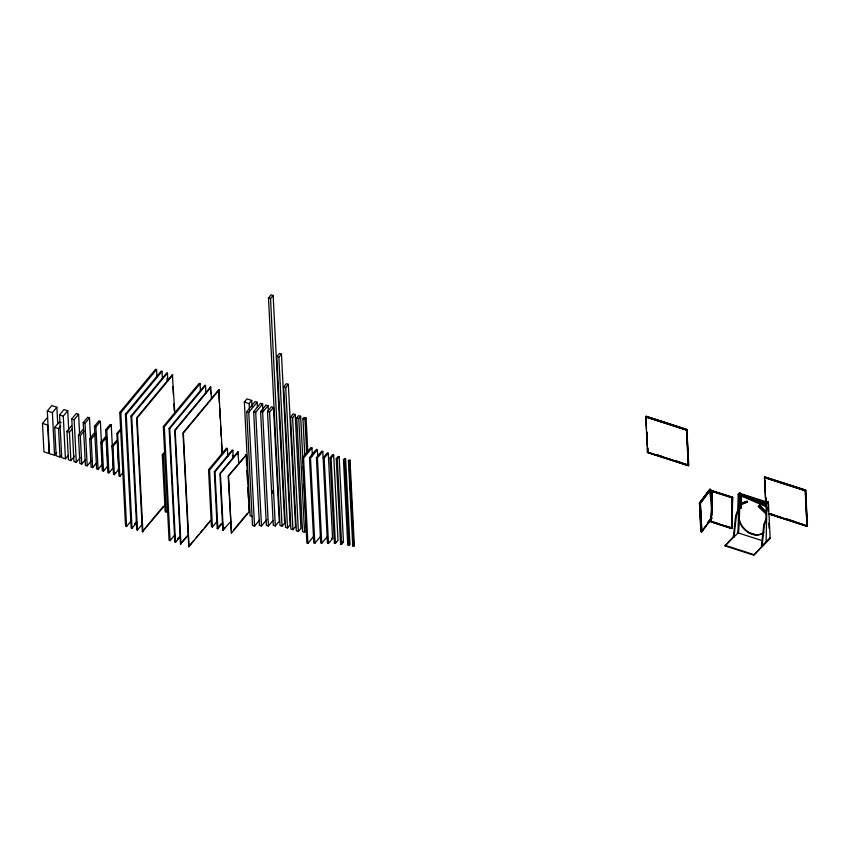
<?xml version="1.0" encoding="UTF-8"?>
<svg xmlns="http://www.w3.org/2000/svg" width="850" height="850" viewBox="0 0 850 850"><rect width="100%" height="100%" fill="white"/><g stroke="black" fill="none" stroke-linecap="round" stroke-linejoin="round"><path stroke-width="1.27" d="M740.584 504.698L741.338 503.211L747.076 501.266L747.437 501.882L740.584 504.698L747.437 501.882M741.327 503.944L741.338 503.211M732.062 527.999L731.531 528.53L711.142 521.932L712.268 490.684L732.657 497.293L732.009 528.041L724.816 525.714M711.875 496.103L711.386 521.688L731.818 528.243L732.551 497.388L712.066 490.886M711.142 521.932L711.875 506.132M765.903 520.572L766.243 503.359L767.741 501.84L768.379 502.042L770.174 538.433L753.737 555.178L725.029 545.881L734.166 535.967M731.531 528.53L732.169 497.781M731.627 528.434L732.36 497.59L711.779 491.172M737.843 511.477L738.172 494.264L739.67 492.745L740.308 492.947L738.809 494.477L738.066 532.854L734.007 536.977L733.369 536.764L735.696 515.642L737.864 509.862L738.501 510.064L736.334 515.844L734.007 536.977M760.899 540.249L738.448 532.971L739.107 516.63A15.661 11.39 44.5 0 0 748.468 532.058A15.661 11.39 44.5 0 0 763.927 532.121M739.532 495.04L738.448 532.971M739.447 517.183L739.883 494.679M741.519 496.241L741.296 507.748L740.552 508.502L739.914 508.289L740.159 495.507L740.903 494.753M740.552 508.502L740.796 495.72M753.737 555.178L770.185 537.827L769.548 537.625M766.137 541.949L766.87 503.572L768.379 502.042M761.441 545.859L763.768 524.737L765.935 518.957L766.572 519.159L764.405 524.939L762.078 546.072L761.441 545.859L763.066 544.213M740.86 495.731L766.222 506.738L766.307 506.164L746.406 497.537M710.685 489.579L700.421 503.338L701.866 531.781L700.878 531.505L699.444 503.062L709.697 489.292L710.685 489.579L711.864 512.847M709.878 489.345L699.529 503.083L701.059 531.548M710.058 489.398L699.709 503.136L701.239 531.601M710.419 489.504L700.071 503.243L701.601 531.707L711.153 519.021M707.37 523.079L710.621 518.872M707.551 523.133L710.802 518.925M706.244 525.332L701.42 531.654L699.89 503.189L710.239 489.451L710.812 497.261M707.731 523.186L710.982 518.978M712.13 518.022L701.781 531.76L700.251 503.285L710.589 489.547L711.907 515.408M56.791 452.604L54.559 455.303L49.459 453.645L47.303 410.986L51.776 405.588L56.865 407.246L57.726 424.054M42.5 423.417L47.685 425.096L49.119 453.539L43.945 451.86L42.5 423.417L46.973 418.019M54.559 455.303L52.403 412.632L56.865 407.246M68.414 455.228L65.439 458.819L61.699 457.608L59.532 414.949L64.005 409.551L67.745 410.763L68.723 430.153M65.439 458.819L63.272 416.16L67.745 410.763M61.487 455.26L59.999 457.056L56.174 455.823L54.729 427.38L59.203 421.983L61.115 422.609M59.999 457.056L58.554 428.623L60.796 425.924M80.038 457.853L76.309 462.347L73.929 461.571L71.772 418.912L76.234 413.514L78.614 414.29L79.603 433.681M76.309 462.347L74.152 419.688L78.614 414.29M74.598 456.089L70.869 460.583L68.404 459.786L66.969 431.343L71.442 425.946M70.869 460.583L69.434 432.14L72.409 428.549M91.651 460.477L87.178 465.874L85.404 465.29L83.236 422.631L87.709 417.233L89.494 417.817L90.536 438.494M87.178 465.874L85.021 423.204L89.494 417.817M85.468 459.616L81.749 464.111L79.879 463.505L78.434 435.062L82.907 429.664M81.749 464.111L80.304 435.668L84.033 431.173M102.531 464.004L98.058 469.391L96.613 468.924L94.456 426.264L98.919 420.867L100.364 421.334L101.543 444.603M98.058 469.391L95.891 426.732L100.364 421.334M89.654 438.696L94.116 433.298L95.646 433.797L91.184 439.184L92.618 467.627L91.088 467.139L89.654 438.696L91.184 439.184M131.559 520.508L126.565 526.522L125.545 526.192L119.786 412.431L155.55 369.283L156.57 369.612L156.974 377.549M112.816 455.887L113.401 467.521L108.927 472.919L107.823 472.558L105.666 429.898L110.139 424.501L111.244 424.862L112.614 452.009M126.565 526.522L120.806 412.76L156.57 369.612M108.927 472.919L106.771 430.249L111.244 424.862M107.217 466.661L103.498 471.155L102.308 470.772L100.863 442.329L105.336 436.932L106.526 437.314L106.654 439.907M136.999 522.272L132.005 528.286L131.155 528.009L125.396 414.248L161.16 371.099L162.01 371.376L162.414 379.312M103.498 471.155L102.053 442.712L106.526 437.314M132.005 528.286L126.246 414.524L162.01 371.376M142.439 524.025L137.445 530.049L136.765 529.826L130.996 416.064L166.77 372.916L167.45 373.139L167.843 381.076M123.526 471.941L119.808 476.436L119.043 476.191L116.875 433.532L121.348 428.134M137.445 530.049L131.676 416.277L167.45 373.139M119.808 476.436L117.64 433.776L121.369 429.282M92.618 467.627L96.348 463.133M118.703 466.703L118.841 469.285L114.368 474.683L113.517 474.406L112.073 445.963L116.546 440.566L117.396 440.842L117.725 447.302M114.368 474.683L112.922 446.239L117.396 440.842M165.336 504.719L142.375 531.643L136.606 417.881L172.369 374.733L174.824 413.259M142.885 531.813L137.116 418.041L172.879 374.892M113.517 474.406L115.005 472.6M268.494 297.967L271.108 294.822L273.147 295.481L284.665 523.016L282.062 526.161L280.022 525.502L268.494 297.967L270.534 298.626L273.147 295.481M175.058 534.597L170.064 540.621L169.086 540.303L163.327 426.541L199.091 383.392L200.069 383.701L200.472 391.638M170.064 540.621L164.305 426.849L200.069 383.701M180.498 536.361L175.504 542.385L174.866 542.173L169.097 428.411L204.871 385.263L205.509 385.464L205.913 393.401M175.504 542.385L169.734 428.612L205.509 385.464M188.424 535.117L180.476 543.989L174.707 430.228L210.471 387.079L211.544 399.139M180.944 544.149L175.174 430.376L210.938 387.228M167.822 510.043L166.196 511.998L165.176 511.668L162.297 454.782L165.548 450.861M166.196 511.998L163.317 455.111L164.942 453.156M211.554 519.69L188.753 546.678L182.994 432.905L218.758 389.757L222.317 453.369M189.093 546.784L183.334 433.022L219.098 389.874M134.481 524.004L136.149 521.996M276.813 356.618L279.427 353.462L281.467 354.131L290.105 524.779L287.502 527.924L285.462 527.266L276.813 356.618L278.853 357.276L281.467 354.131M252.492 516.587L250.123 515.812L244.354 402.05L246.968 398.894L251.717 400.446L252.057 407.054M142.375 531.643L163.168 506.558M249.443 410.199L249.114 403.591L251.717 400.446M259.569 520.019L254.543 526.086L252.503 525.428L246.734 411.655L255.117 401.54L257.157 402.199L257.423 407.49M254.543 526.086L248.774 412.314L257.157 402.199M266.826 519.584L261.471 526.044L259.431 525.385L253.661 411.623L260.557 403.304L262.597 403.962L262.926 410.582M261.471 526.044L255.701 412.282L262.597 403.962M217.292 521.092L212.415 526.979L211.438 526.66L208.558 469.774L226.44 448.205L227.417 448.513L227.821 456.45M212.415 526.979L209.536 470.092L227.417 448.513M273.02 520.423L268.398 526.012L266.358 525.353L260.589 411.581L265.997 405.067L268.037 405.726L268.303 411.017M268.398 526.012L262.629 412.239L268.037 405.726M283.698 386.814L286.301 383.669L288.341 384.328L295.545 526.543L292.931 529.688L290.902 529.029L283.698 386.814L285.728 387.473L288.341 384.328M222.732 522.856L217.855 528.732L217.218 528.53L214.338 471.644L232.22 450.075L232.857 450.277L233.261 458.214M217.855 528.732L214.976 471.856L232.857 450.277M267.516 411.549L271.426 406.831L273.466 407.49L279.236 521.252L275.326 525.98L273.286 525.311L267.516 411.549L269.556 412.207L273.466 407.49M230.605 521.677L222.827 530.347L219.938 473.461L237.819 451.892L238.893 463.941M223.295 530.496L220.405 473.609L238.287 452.041M228.225 476.149L246.447 454.686L249.326 511.562L231.444 533.141L228.225 476.149L246.447 454.686M177.363 539.166L179.021 537.158M180.476 543.989L187.127 535.967M290.572 417.021L293.176 413.876L295.216 414.534L300.985 528.307L298.371 531.452L296.331 530.793L290.572 417.021L292.612 417.679L295.216 414.534M188.753 546.678L193.747 540.653M196.244 537.646L198.741 534.639M200.398 532.631L202.895 529.614M204.563 527.606L210.386 520.582M305.745 516.832L306.414 530.06L304.555 532.312L302.515 531.654L296.756 417.881L298.616 415.639L300.656 416.298L303.004 462.602M304.555 532.312L298.796 418.54L300.656 416.298M304.81 455.791L302.94 418.742L304.056 417.392L306.096 418.062L307.838 452.455M306.712 453.804L304.969 419.411L306.096 418.062M217.218 528.53L221.276 523.621M222.827 530.347L225.261 527.404M233.548 530.092L247.361 513.421M313.756 536.297L307.891 543.373L306.871 543.044L302.547 457.714L310.93 447.599L311.95 447.929L312.354 455.812M307.891 543.373L303.567 458.044L311.95 447.929M320.939 535.946L314.819 543.331L313.799 543.001L309.474 457.683L316.37 449.363L317.39 449.692L317.719 456.259M314.819 543.331L310.494 458.012L317.39 449.692M327.144 536.786L321.746 543.299L320.726 542.969L316.402 457.64L321.81 451.127L322.819 451.456L327.462 543.161L328.483 543.49L332.584 538.539L328.259 453.22L327.239 452.891L323.149 457.831L324.158 458.161L328.259 453.22M321.746 543.299L317.422 457.969L322.819 451.456M330.076 457.799L332.679 454.644L333.699 454.984L338.024 540.303L335.41 543.447L334.39 543.118L330.076 457.799L331.086 458.129L333.699 454.984M336.249 458.66L338.119 456.408L339.139 456.737L343.453 542.066L341.594 544.319L340.574 543.979L336.249 458.66L337.269 458.989L339.139 456.737M343.464 459.85L344.579 458.501L345.599 458.83L349.924 544.149L348.797 545.498L347.777 545.169L343.464 459.85L344.484 460.179L345.599 458.83M348.436 460.604L348.989 459.935L350.009 460.264L354.333 545.594L353.77 546.263L352.75 545.934L348.436 460.604L349.456 460.934L350.009 460.264M334.39 543.118L335.697 541.546M340.574 543.979L342.444 541.737L343.453 542.066M352.75 545.934L353.313 545.264L354.333 545.594M646.17 416.298L645.649 416.936L686.428 430.142L686.949 429.505L646.17 416.298L646.446 421.558M646.446 425.744L646.128 416.351L686.906 429.569L688.702 465.12L688.224 465.694L647.445 452.487L647.774 447.897M805.694 490.142L805.173 490.779L764.394 477.572L764.926 476.935L805.694 490.142L807.404 525.81M768.666 513.921L806.969 526.331L807.5 525.693M725.029 545.881L734.156 536.573M732.657 497.293L732.126 497.834L711.737 491.226M739.543 494.317L738.799 495.072L766.232 503.954M739.489 497.048L738.746 497.803L740.106 498.249L740.849 497.494M739.479 497.654L738.735 498.408L740.095 498.844M739.914 508.289L741.296 507.748M740.594 503.965L747.076 501.266M766.031 514.006L758.338 506.356L759.454 505.229L765.871 511.615M762.078 546.072L770.185 537.827M758.338 506.356L766.041 513.273M759.454 505.229L765.064 511.551M699.444 503.062L700.421 503.338M686.811 429.675L645.936 416.585L646.436 428.549M645.841 416.702L686.662 429.856L688.372 465.524M645.692 416.872L686.566 429.973M764.83 477.041L805.651 490.206M764.681 477.222L805.556 490.312L807.213 526.044L768.814 513.751M805.407 490.493L764.586 477.339L765.754 502.467M657.857 455.047L661.566 456.248M676.398 461.051L682.571 463.059M657.719 455.228L671.309 459.627M673.784 460.424L688.659 465.173M648.975 452.54L688.564 465.29M647.594 452.306L688.468 465.407L686.853 429.622M647.498 452.423L688.319 465.577M739.904 493.361L767.338 502.244M739.553 493.712L766.987 502.605M738.172 494.264L766.87 503.572M732.413 497.537L711.928 491.034L711.184 521.879L731.68 528.381M770.429 513.687L774.138 514.888M786.494 518.893L795.143 521.688M770.281 513.857L781.405 517.459M786.346 519.063L802.411 524.269M770.185 513.974L807.309 525.927M768.719 513.867L807.064 526.214L805.364 490.546L764.437 477.509L765.712 502.531M735.696 515.642L736.334 515.844M763.768 524.737L764.405 524.939M747.596 532.259L756.319 535.086M711.62 521.443L717.623 523.377M711.482 521.581L731.967 528.094M737.428 532.642L738.066 532.854M725.039 545.275L753.748 554.582M302.94 418.742L304.969 419.411M296.756 417.881L298.796 418.54M244.354 402.05L249.114 403.591M260.589 411.581L262.629 412.239M253.661 411.623L255.701 412.282M246.734 411.655L248.774 412.314M316.402 457.64L317.422 457.969M309.474 457.683L310.494 458.012M302.547 457.714L303.567 458.044M119.786 412.431L120.806 412.76M125.396 414.248L126.246 414.524M130.996 416.064L131.676 416.277M163.327 426.541L164.305 426.849M169.097 428.411L169.734 428.612M47.303 410.986L52.403 412.632M59.532 414.949L63.272 416.16M71.772 418.912L74.152 419.688M83.236 422.631L85.021 423.204M94.456 426.264L95.891 426.732M105.666 429.898L106.771 430.249M116.875 433.532L117.64 433.776M162.297 454.782L163.317 455.111M208.558 469.774L209.536 470.092M214.338 471.644L214.976 471.856M54.729 427.38L58.554 428.623M66.969 431.343L69.434 432.14M78.434 435.062L80.304 435.668M100.863 442.329L102.053 442.712M112.073 445.963L112.922 446.239M117.991 469.009L118.841 469.285M249.326 511.562L248.657 504.847M331.564 538.209L332.584 538.539M348.904 543.819L349.924 544.149M749.487 497.792L765.871 504.9M758.508 502.318L762.131 503.88M746.332 502.021L746.693 502.637M805.216 490.726L806.969 526.331M768.007 507.142L768.209 511.116M768.814 523.048L769.08 528.349M765.117 480.877L765.425 488.899M765.988 497.994L766.094 502.063M764.979 481.058L765.414 491.704M765.839 498.174L765.946 502.233M710.143 489.419L710.632 497.207M710.186 491.98L710.451 497.154M686.524 430.026L688.224 465.694M646.977 432.098L647.243 437.357M646.924 432.151L647.254 441.543M647.732 447.95L647.785 452.072M646.733 432.384L647.307 445.666M647.541 448.184L647.636 452.253M645.787 416.755L647.445 452.487M349.456 460.934L353.77 546.263M349.456 469.126L349.786 475.681M350.317 486.189L350.657 492.756M351.188 503.253L351.454 508.502M352.049 520.317L352.314 525.566M352.909 537.381L353.175 542.629M344.484 460.179L348.797 545.498M337.269 458.989L341.594 544.319M331.086 458.129L335.41 543.447M324.158 458.161L328.483 543.49M303.206 466.565L303.875 479.793M304.077 483.767L304.746 496.995M304.874 499.641L305.543 512.869M292.612 417.679L298.371 531.452M285.728 387.473L292.931 529.688M278.853 357.276L287.502 527.924M270.534 298.626L282.062 526.161M269.556 412.207L275.326 525.98M272.319 490.386L272.457 493.032M246.107 454.569L246.638 465.152M246.914 470.443L247.446 481.026M247.786 487.645L248.317 498.228M237.819 451.892L237.958 454.538M232.486 455.366L232.624 458.012M228.565 476.255L231.444 533.141M218.758 389.757L219.428 402.985M219.693 408.276L220.235 418.859M220.564 425.478L221.106 436.061M221.436 442.68L221.977 453.263M210.471 387.079L210.811 393.688M172.369 374.733L172.508 377.379M172.975 386.633L173.379 394.57M173.846 403.835L174.186 410.444M167.036 378.207L167.174 380.853M117.853 449.894L118.575 464.111M107.111 448.959L107.504 456.716M102.138 456.237L102.393 461.412M766.19 506.111L766.222 506.738M763.576 532.483A15.661 11.39 44.5 0 1 748.117 532.419A15.661 11.39 44.5 0 1 738.767 516.991"/></g></svg>
